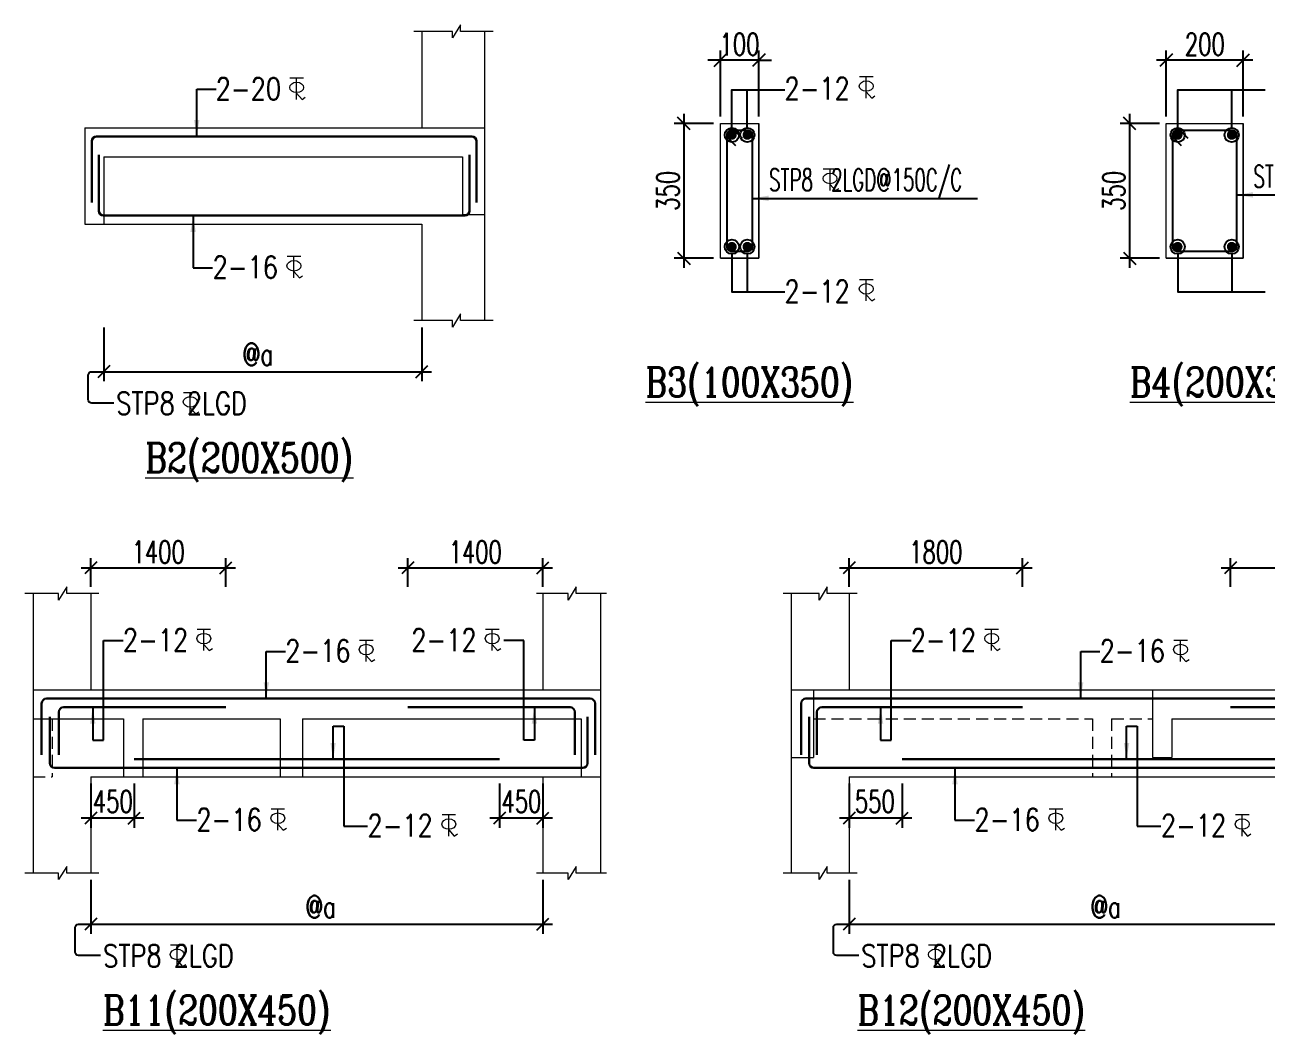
# Model space of a CAD drawing. Header units: millimetres. Extents: x 1255966 to 1543449, y 318653 to 465396.
# Drawn here: x 1488734 to 1501617, y 363690 to 374163 of the extents above; entities that cross this region are included whole.
import ezdxf

# ---------------------------------------------------------------- set-up
doc = ezdxf.new("R2010")
doc.units = ezdxf.units.MM
doc.header["$LTSCALE"] = 500
doc.header["$MEASUREMENT"] = 0
doc.header["$PDMODE"] = 34
doc.linetypes.add('HIDDEN', pattern=[0.375, 0.25, -0.125])
doc.layers.get('Defpoints').update_dxf_attribs({"lineweight": 0})
for name, color, linetype, lineweight in [('BEAM ELE', 2, 'Continuous', 15), ('DIM', 1, 'Continuous', 20), ('TAXT', 3, 'Continuous', 15), ('TEXT', 7, 'Continuous', 13), ('TEXT2', 3, 'Continuous', 15), ('TOWER AREA BEAM..', 3, 'Continuous', 20)]:
    doc.layers.add(name, color=color, linetype=linetype, lineweight=lineweight)
for name, color, linetype in [('D', 10, 'Continuous'), ('DIM-ST', 1, 'Continuous'), ('ST DIM.', 1, 'Continuous'), ('STEEL', 1, 'Continuous')]:
    doc.layers.add(name, color=color, linetype=linetype)
doc.styles.add('2MM', font='romans.shx', dxfattribs={"width": 0.7})
doc.styles.add('BHTESHT$0$HSCC2', font='romanc.shx')
doc.styles.add('haider', font='romans.shx')
doc.dimstyles.new('SHUIB MOD.', dxfattribs={"dimtxt": 230, "dimasz": 130, "dimexe": 100, "dimexo": 70, "dimgap": 50, "dimtad": 2, "dimdec": 0, "dimzin": 4, "dimdsep": 46, "dimtxsty": '2MM', "dimblk": 'OBLIQUE', "dimcen": 0.09, "dimdle": 100, "dimclrd": 1, "dimclre": 1, "dimclrt": 3, "dimadec": 0, "dimazin": 0, "dimtfac": 1, "dimtdec": 0, "dimtix": 1, "dimtmove": 2, "dimatfit": 3, "dimfxl": 100, "dimtolj": 1, "dimlwd": -1, "dimarcsym": 0})

# ---------------------------------------------------------------- blocks, each defined once
blk = doc.blocks.new('_Oblique')
at = {"color": 0, "linetype": 'ByBlock', "lineweight": -2}
blk.add_line((-0.5, -0.5), (0.5, 0.5), dxfattribs=at)
blk = doc.blocks.new('A$C76682FD6')
at = {"layer": 'TEXT', "color": 3, "ltscale": 0.2}
for p, q in [((143, 219, -1), (2, 219, -1)), ((72, 0, -1), (72, 219, -1)), ((72, 63, -1), (128, 0, -1)), ((128, 0, -1), (162, 21))]:
    blk.add_line(p, q, dxfattribs=at)
blk.add_ellipse((72, 124, -1), major_axis=(72.3, 0), ratio=0.753223, dxfattribs=at)
blk = doc.blocks.new('*D111')
at = {"layer": 'Defpoints', "color": 0, "ltscale": 100, "transparency": 16777216}
for p in [(1489555, 371094, 6), (1492855, 371094, 6), (1492855, 370564)]:
    blk.add_point(p, dxfattribs=at)
at = {"layer": 'ST DIM.', "color": 1, "lineweight": -2, "ltscale": 100, "transparency": 16777216}
for p, q in [((1489555, 371024), (1489555, 370464)), ((1492855, 371024), (1492855, 370464))]:
    blk.add_line(p, q, dxfattribs=at)
at = {"layer": 'ST DIM.', "color": 1, "ltscale": 100, "transparency": 16777216}
blk.add_line((1489455, 370564), (1492955, 370564), dxfattribs=at)
at = {"layer": 'ST DIM.', "color": 1, "ltscale": 100, "transparency": 16777216, "xscale": 125, "yscale": 125, "zscale": 125, "rotation": 180}
blk.add_blockref('_Oblique', (1489555, 370564), dxfattribs=at)
at = {"layer": 'ST DIM.', "color": 1, "ltscale": 100, "transparency": 16777216, "xscale": 125, "yscale": 125, "zscale": 125}
blk.add_blockref('_Oblique', (1492855, 370564), dxfattribs=at)
at = {"layer": 'ST DIM.', "color": 3, "ltscale": 100, "transparency": 16777216, "insert": (1491153, 370744), "char_height": 230, "attachment_point": 5, "style": '2MM'}
blk.add_mtext('\\A1;@a', dxfattribs=at)
blk = doc.blocks.new('*D112')
at = {"layer": 'Defpoints', "color": 0, "ltscale": 100, "transparency": 16777216}
for p in [(1495952, 373796), (1495952, 373140, 0), (1496352, 373140, 0)]:
    blk.add_point(p, dxfattribs=at)
at = {"layer": 'DIM-ST', "color": 1, "lineweight": -2, "ltscale": 100, "transparency": 16777216}
for p, q in [((1495952, 373210), (1495952, 373896)), ((1496352, 373210), (1496352, 373896))]:
    blk.add_line(p, q, dxfattribs=at)
at = {"layer": 'DIM-ST', "color": 1, "ltscale": 100, "transparency": 16777216}
for p, q in [((1495952, 373796), (1495822, 373796)), ((1496352, 373796), (1495952, 373796)), ((1496352, 373796), (1496482, 373796))]:
    blk.add_line(p, q, dxfattribs=at)
at = {"layer": 'DIM-ST', "color": 1, "ltscale": 100, "transparency": 16777216, "xscale": 130, "yscale": 130, "zscale": 130}
blk.add_blockref('_Oblique', (1495952, 373796), dxfattribs=at)
at = {"layer": 'DIM-ST', "color": 1, "ltscale": 100, "transparency": 16777216, "xscale": 130, "yscale": 130, "zscale": 130, "rotation": 180}
blk.add_blockref('_Oblique', (1496352, 373796), dxfattribs=at)
at = {"layer": 'DIM-ST', "color": 3, "ltscale": 100, "transparency": 16777216, "insert": (1496152, 373961), "char_height": 230, "attachment_point": 5, "style": '2MM'}
blk.add_mtext('\\A1;100', dxfattribs=at)
blk = doc.blocks.new('*D113')
at = {"layer": 'Defpoints', "color": 0, "ltscale": 100, "transparency": 16777216}
for p in [(1495952, 373140, 0), (1495574, 371740), (1495952, 371740, 0)]:
    blk.add_point(p, dxfattribs=at)
at = {"layer": 'DIM-ST', "color": 1, "ltscale": 100, "transparency": 16777216}
blk.add_line((1495574, 373240), (1495574, 371640), dxfattribs=at)
at = {"layer": 'DIM-ST', "color": 1, "lineweight": -2, "ltscale": 100, "transparency": 16777216}
for p, q in [((1495882, 373140), (1495474, 373140)), ((1495882, 371740), (1495474, 371740))]:
    blk.add_line(p, q, dxfattribs=at)
at = {"layer": 'DIM-ST', "color": 1, "ltscale": 100, "transparency": 16777216, "xscale": 130, "yscale": 130, "zscale": 130}
for p, rotation in [((1495574, 373140), 90), ((1495574, 371740), 270)]:
    blk.add_blockref('_Oblique', p, dxfattribs=dict(at, rotation=rotation))
at = {"layer": 'DIM-ST', "color": 3, "ltscale": 100, "transparency": 16777216, "insert": (1495409, 372440), "char_height": 230, "attachment_point": 5, "rotation": 90, "style": '2MM'}
blk.add_mtext('\\A1;350', dxfattribs=at)
blk = doc.blocks.new('*D114')
at = {"layer": 'Defpoints', "color": 0, "ltscale": 100, "transparency": 16777216}
for p in [(1500579, 373796), (1500579, 373140, 0), (1501379, 373140, 0)]:
    blk.add_point(p, dxfattribs=at)
at = {"layer": 'DIM-ST', "color": 1, "lineweight": -2, "ltscale": 100, "transparency": 16777216}
for p, q in [((1500579, 373210), (1500579, 373896)), ((1501379, 373210), (1501379, 373896))]:
    blk.add_line(p, q, dxfattribs=at)
at = {"layer": 'DIM-ST', "color": 1, "ltscale": 100, "transparency": 16777216}
blk.add_line((1501479, 373796), (1500479, 373796), dxfattribs=at)
at = {"layer": 'DIM-ST', "color": 1, "ltscale": 100, "transparency": 16777216, "xscale": 130, "yscale": 130, "zscale": 130, "rotation": 180}
blk.add_blockref('_Oblique', (1500579, 373796), dxfattribs=at)
at = {"layer": 'DIM-ST', "color": 1, "ltscale": 100, "transparency": 16777216, "xscale": 130, "yscale": 130, "zscale": 130}
blk.add_blockref('_Oblique', (1501379, 373796), dxfattribs=at)
at = {"layer": 'DIM-ST', "color": 3, "ltscale": 100, "transparency": 16777216, "insert": (1500979, 373961), "char_height": 230, "attachment_point": 5, "style": '2MM'}
blk.add_mtext('\\A1;200', dxfattribs=at)
blk = doc.blocks.new('*D115')
at = {"layer": 'Defpoints', "color": 0, "ltscale": 100, "transparency": 16777216}
for p in [(1500579, 373140, 0), (1500200, 371740), (1500579, 371740, 0)]:
    blk.add_point(p, dxfattribs=at)
at = {"layer": 'DIM-ST', "color": 1, "ltscale": 100, "transparency": 16777216}
blk.add_line((1500200, 373240), (1500200, 371640), dxfattribs=at)
at = {"layer": 'DIM-ST', "color": 1, "lineweight": -2, "ltscale": 100, "transparency": 16777216}
for p, q in [((1500509, 373140), (1500100, 373140)), ((1500509, 371740), (1500100, 371740))]:
    blk.add_line(p, q, dxfattribs=at)
at = {"layer": 'DIM-ST', "color": 1, "ltscale": 100, "transparency": 16777216, "xscale": 130, "yscale": 130, "zscale": 130}
for p, rotation in [((1500200, 373140), 90), ((1500200, 371740), 270)]:
    blk.add_blockref('_Oblique', p, dxfattribs=dict(at, rotation=rotation))
at = {"layer": 'DIM-ST', "color": 3, "ltscale": 100, "transparency": 16777216, "insert": (1500035, 372440), "char_height": 230, "attachment_point": 5, "rotation": 90, "style": '2MM'}
blk.add_mtext('\\A1;350', dxfattribs=at)
blk = doc.blocks.new('*D127')
at = {"layer": 'Defpoints', "color": 0, "ltscale": 100, "transparency": 16777216}
for p in [(1489419, 365362, 6), (1494109, 365362, 6), (1494109, 364831)]:
    blk.add_point(p, dxfattribs=at)
at = {"layer": 'ST DIM.', "color": 1, "lineweight": -2, "ltscale": 100, "transparency": 16777216}
for p, q in [((1489419, 365292), (1489419, 364731)), ((1494109, 365292), (1494109, 364731))]:
    blk.add_line(p, q, dxfattribs=at)
at = {"layer": 'ST DIM.', "color": 1, "ltscale": 100, "transparency": 16777216}
blk.add_line((1489319, 364831), (1494209, 364831), dxfattribs=at)
at = {"layer": 'ST DIM.', "color": 1, "ltscale": 100, "transparency": 16777216, "xscale": 125, "yscale": 125, "zscale": 125, "rotation": 180}
blk.add_blockref('_Oblique', (1489419, 364831), dxfattribs=at)
at = {"layer": 'ST DIM.', "color": 1, "ltscale": 100, "transparency": 16777216, "xscale": 125, "yscale": 125, "zscale": 125}
blk.add_blockref('_Oblique', (1494109, 364831), dxfattribs=at)
at = {"layer": 'ST DIM.', "color": 3, "ltscale": 100, "transparency": 16777216, "insert": (1491804, 365012), "char_height": 230, "attachment_point": 5, "style": '2MM'}
blk.add_mtext('\\A1;@a', dxfattribs=at)
blk = doc.blocks.new('*D128')
at = {"layer": 'Defpoints', "color": 0, "ltscale": 100, "transparency": 16777216}
for p in [(1497288, 365362, 6), (1503048, 365362, 6), (1503048, 364831)]:
    blk.add_point(p, dxfattribs=at)
at = {"layer": 'ST DIM.', "color": 1, "lineweight": -2, "ltscale": 100, "transparency": 16777216}
for p, q in [((1497288, 365292), (1497288, 364731)), ((1503048, 365292), (1503048, 364731))]:
    blk.add_line(p, q, dxfattribs=at)
at = {"layer": 'ST DIM.', "color": 1, "ltscale": 100, "transparency": 16777216}
blk.add_line((1497188, 364831), (1503148, 364831), dxfattribs=at)
at = {"layer": 'ST DIM.', "color": 1, "ltscale": 100, "transparency": 16777216, "xscale": 125, "yscale": 125, "zscale": 125, "rotation": 180}
blk.add_blockref('_Oblique', (1497288, 364831), dxfattribs=at)
at = {"layer": 'ST DIM.', "color": 1, "ltscale": 100, "transparency": 16777216, "xscale": 125, "yscale": 125, "zscale": 125}
blk.add_blockref('_Oblique', (1503048, 364831), dxfattribs=at)
at = {"layer": 'ST DIM.', "color": 3, "ltscale": 100, "transparency": 16777216, "insert": (1499951, 365012), "char_height": 230, "attachment_point": 5, "style": '2MM'}
blk.add_mtext('\\A1;@a', dxfattribs=at)
blk = doc.blocks.new('*D131')
at = {"layer": 'Defpoints', "color": 0, "ltscale": 100, "transparency": 16777216}
for p in [(1503048, 368528), (1501248, 368262), (1503048, 368262)]:
    blk.add_point(p, dxfattribs=at)
at = {"layer": 'ST DIM.', "color": 1, "lineweight": -2, "ltscale": 100, "transparency": 16777216}
for p, q in [((1501248, 368332), (1501248, 368628)), ((1503048, 368332), (1503048, 368628))]:
    blk.add_line(p, q, dxfattribs=at)
at = {"layer": 'ST DIM.', "color": 1, "ltscale": 100, "transparency": 16777216}
blk.add_line((1501148, 368528), (1503148, 368528), dxfattribs=at)
at = {"layer": 'ST DIM.', "color": 1, "ltscale": 100, "transparency": 16777216, "xscale": 125, "yscale": 125, "zscale": 125, "rotation": 180}
blk.add_blockref('_Oblique', (1501248, 368528), dxfattribs=at)
at = {"layer": 'ST DIM.', "color": 1, "ltscale": 100, "transparency": 16777216, "xscale": 125, "yscale": 125, "zscale": 125}
blk.add_blockref('_Oblique', (1503048, 368528), dxfattribs=at)
at = {"layer": 'ST DIM.', "color": 3, "ltscale": 100, "transparency": 16777216, "insert": (1502148, 368693), "char_height": 230, "attachment_point": 5, "style": '2MM'}
blk.add_mtext('\\A1;1800', dxfattribs=at)
blk = doc.blocks.new('*D173')
at = {"layer": 'Defpoints', "color": 0, "ltscale": 100, "transparency": 16777216}
for p in [(1499088, 368528), (1497288, 368262), (1499088, 368262)]:
    blk.add_point(p, dxfattribs=at)
at = {"layer": 'ST DIM.', "color": 1, "lineweight": -2, "ltscale": 100, "transparency": 16777216}
for p, q in [((1497288, 368332), (1497288, 368628)), ((1499088, 368332), (1499088, 368628))]:
    blk.add_line(p, q, dxfattribs=at)
at = {"layer": 'ST DIM.', "color": 1, "ltscale": 100, "transparency": 16777216}
blk.add_line((1497188, 368528), (1499188, 368528), dxfattribs=at)
at = {"layer": 'ST DIM.', "color": 1, "ltscale": 100, "transparency": 16777216, "xscale": 125, "yscale": 125, "zscale": 125, "rotation": 180}
blk.add_blockref('_Oblique', (1497288, 368528), dxfattribs=at)
at = {"layer": 'ST DIM.', "color": 1, "ltscale": 100, "transparency": 16777216, "xscale": 125, "yscale": 125, "zscale": 125}
blk.add_blockref('_Oblique', (1499088, 368528), dxfattribs=at)
at = {"layer": 'ST DIM.', "color": 3, "ltscale": 100, "transparency": 16777216, "insert": (1498188, 368693), "char_height": 230, "attachment_point": 5, "style": '2MM'}
blk.add_mtext('\\A1;1800', dxfattribs=at)
blk = doc.blocks.new('*D175')
at = {"layer": 'Defpoints', "color": 0, "ltscale": 100, "transparency": 16777216}
for p in [(1497288, 366362), (1497838, 366362), (1497288, 365932)]:
    blk.add_point(p, dxfattribs=at)
at = {"layer": 'ST DIM.', "color": 1, "lineweight": -2, "ltscale": 100, "transparency": 16777216}
for p, q in [((1497288, 366292), (1497288, 365832)), ((1497838, 366292), (1497838, 365832))]:
    blk.add_line(p, q, dxfattribs=at)
at = {"layer": 'ST DIM.', "color": 1, "ltscale": 100, "transparency": 16777216}
blk.add_line((1497938, 365932), (1497188, 365932), dxfattribs=at)
at = {"layer": 'ST DIM.', "color": 1, "ltscale": 100, "transparency": 16777216, "xscale": 125, "yscale": 125, "zscale": 125, "rotation": 180}
blk.add_blockref('_Oblique', (1497288, 365932), dxfattribs=at)
at = {"layer": 'ST DIM.', "color": 1, "ltscale": 100, "transparency": 16777216, "xscale": 125, "yscale": 125, "zscale": 125}
blk.add_blockref('_Oblique', (1497838, 365932), dxfattribs=at)
at = {"layer": 'ST DIM.', "color": 3, "ltscale": 100, "transparency": 16777216, "insert": (1497556, 366104), "char_height": 230, "attachment_point": 5, "style": '2MM'}
blk.add_mtext('\\A1;550', dxfattribs=at)
blk = doc.blocks.new('*D445')
at = {"layer": 'Defpoints', "color": 0, "ltscale": 100, "transparency": 16777216}
for p in [(1490819, 368528), (1489419, 368262), (1490819, 368262)]:
    blk.add_point(p, dxfattribs=at)
at = {"layer": 'ST DIM.', "color": 1, "lineweight": -2, "ltscale": 100, "transparency": 16777216}
for p, q in [((1489419, 368332), (1489419, 368628)), ((1490819, 368332), (1490819, 368628))]:
    blk.add_line(p, q, dxfattribs=at)
at = {"layer": 'ST DIM.', "color": 1, "ltscale": 100, "transparency": 16777216}
blk.add_line((1489319, 368528), (1490919, 368528), dxfattribs=at)
at = {"layer": 'ST DIM.', "color": 1, "ltscale": 100, "transparency": 16777216, "xscale": 125, "yscale": 125, "zscale": 125, "rotation": 180}
blk.add_blockref('_Oblique', (1489419, 368528), dxfattribs=at)
at = {"layer": 'ST DIM.', "color": 1, "ltscale": 100, "transparency": 16777216, "xscale": 125, "yscale": 125, "zscale": 125}
blk.add_blockref('_Oblique', (1490819, 368528), dxfattribs=at)
at = {"layer": 'ST DIM.', "color": 3, "ltscale": 100, "transparency": 16777216, "insert": (1490119, 368693), "char_height": 230, "attachment_point": 5, "style": '2MM'}
blk.add_mtext('\\A1;1400', dxfattribs=at)
blk = doc.blocks.new('*D446')
at = {"layer": 'Defpoints', "color": 0, "ltscale": 100, "transparency": 16777216}
for p in [(1494109, 368528), (1492709, 368262), (1494109, 368262)]:
    blk.add_point(p, dxfattribs=at)
at = {"layer": 'ST DIM.', "color": 1, "lineweight": -2, "ltscale": 100, "transparency": 16777216}
for p, q in [((1492709, 368332), (1492709, 368628)), ((1494109, 368332), (1494109, 368628))]:
    blk.add_line(p, q, dxfattribs=at)
at = {"layer": 'ST DIM.', "color": 1, "ltscale": 100, "transparency": 16777216}
blk.add_line((1492609, 368528), (1494209, 368528), dxfattribs=at)
at = {"layer": 'ST DIM.', "color": 1, "ltscale": 100, "transparency": 16777216, "xscale": 125, "yscale": 125, "zscale": 125, "rotation": 180}
blk.add_blockref('_Oblique', (1492709, 368528), dxfattribs=at)
at = {"layer": 'ST DIM.', "color": 1, "ltscale": 100, "transparency": 16777216, "xscale": 125, "yscale": 125, "zscale": 125}
blk.add_blockref('_Oblique', (1494109, 368528), dxfattribs=at)
at = {"layer": 'ST DIM.', "color": 3, "ltscale": 100, "transparency": 16777216, "insert": (1493409, 368693), "char_height": 230, "attachment_point": 5, "style": '2MM'}
blk.add_mtext('\\A1;1400', dxfattribs=at)
blk = doc.blocks.new('*D447')
at = {"layer": 'Defpoints', "color": 0, "ltscale": 100, "transparency": 16777216}
for p in [(1489419, 366362), (1489869, 366362), (1489419, 365932)]:
    blk.add_point(p, dxfattribs=at)
at = {"layer": 'ST DIM.', "color": 1, "lineweight": -2, "ltscale": 100, "transparency": 16777216}
for p, q in [((1489419, 366292), (1489419, 365832)), ((1489869, 366292), (1489869, 365832))]:
    blk.add_line(p, q, dxfattribs=at)
at = {"layer": 'ST DIM.', "color": 1, "ltscale": 100, "transparency": 16777216}
blk.add_line((1489969, 365932), (1489319, 365932), dxfattribs=at)
at = {"layer": 'ST DIM.', "color": 1, "ltscale": 100, "transparency": 16777216, "xscale": 125, "yscale": 125, "zscale": 125, "rotation": 180}
blk.add_blockref('_Oblique', (1489419, 365932), dxfattribs=at)
at = {"layer": 'ST DIM.', "color": 1, "ltscale": 100, "transparency": 16777216, "xscale": 125, "yscale": 125, "zscale": 125}
blk.add_blockref('_Oblique', (1489869, 365932), dxfattribs=at)
at = {"layer": 'ST DIM.', "color": 3, "ltscale": 100, "transparency": 16777216, "insert": (1489646, 366104), "char_height": 230, "attachment_point": 5, "style": '2MM'}
blk.add_mtext('\\A1;450', dxfattribs=at)
blk = doc.blocks.new('*D448')
at = {"layer": 'Defpoints', "color": 0, "ltscale": 100, "transparency": 16777216}
for p in [(1493659, 366362), (1494109, 366362), (1493659, 365932)]:
    blk.add_point(p, dxfattribs=at)
at = {"layer": 'ST DIM.', "color": 1, "lineweight": -2, "ltscale": 100, "transparency": 16777216}
for p, q in [((1493659, 366292), (1493659, 365832)), ((1494109, 366292), (1494109, 365832))]:
    blk.add_line(p, q, dxfattribs=at)
at = {"layer": 'ST DIM.', "color": 1, "ltscale": 100, "transparency": 16777216}
blk.add_line((1494209, 365932), (1493559, 365932), dxfattribs=at)
at = {"layer": 'ST DIM.', "color": 1, "ltscale": 100, "transparency": 16777216, "xscale": 125, "yscale": 125, "zscale": 125, "rotation": 180}
blk.add_blockref('_Oblique', (1493659, 365932), dxfattribs=at)
at = {"layer": 'ST DIM.', "color": 1, "ltscale": 100, "transparency": 16777216, "xscale": 125, "yscale": 125, "zscale": 125}
blk.add_blockref('_Oblique', (1494109, 365932), dxfattribs=at)
at = {"layer": 'ST DIM.', "color": 3, "ltscale": 100, "transparency": 16777216, "insert": (1493887, 366104), "char_height": 230, "attachment_point": 5, "style": '2MM'}
blk.add_mtext('\\A1;450', dxfattribs=at)

msp = doc.modelspace()

# ---------------------------------------------------------------- linework, layer by layer
at = {"layer": 'BEAM ELE', "color": 3}
for points in [[(1493592.8, 374094.2), (1493255.9, 374094.2), (1493255.9, 374162.8), (1493171.3, 374026.2), (1493171.3, 374094.2), (1492770.1, 374094.2)], [(1493592.8, 371094.2), (1493255.9, 371094.2), (1493255.9, 371162.8), (1493171.3, 371026.2), (1493171.3, 371094.2), (1492770.1, 371094.2)], [(1489502, 368261.6), (1489168.2, 368261.6), (1489168.2, 368330.3), (1489083.7, 368193.6), (1489083.7, 368261.6), (1488733.8, 368261.6)], [(1494771.6, 368261.6), (1494457.2, 368261.6), (1494457.2, 368330.3), (1494372.6, 368193.6), (1494372.6, 368261.6), (1494042.8, 368261.6)], [(1497370.9, 368261.6), (1497061.7, 368261.6), (1497061.7, 368330.3), (1496977.1, 368193.6), (1496977.1, 368261.6), (1496602.7, 368261.6)], [(1489502, 365361.6), (1489168.2, 365361.6), (1489168.2, 365430.3), (1489083.7, 365293.6), (1489083.7, 365361.6), (1488733.8, 365361.6)], [(1494771.6, 365361.6), (1494457.2, 365361.6), (1494457.2, 365430.3), (1494372.6, 365293.6), (1494372.6, 365361.6), (1494042.8, 365361.6)], [(1497370.9, 365361.6), (1497061.7, 365361.6), (1497061.7, 365430.3), (1496977.1, 365293.6), (1496977.1, 365361.6), (1496602.7, 365361.6)]]:
    msp.add_lwpolyline(points, dxfattribs=at)
at = {"layer": 'ST DIM.', "elevation": -0.1}
for points in [[(1496072.1, 373094.6), (1496072.1, 373489.4), (1496622.7, 373489.4)], [(1496232.1, 373094.6), (1496232.1, 373489.4), (1496622.7, 373489.4)], [(1500698.8, 373094.6), (1500698.8, 373489.4), (1501606.4, 373489.4)], [(1501258.8, 373094.6), (1501258.8, 373489.4), (1501606.4, 373489.4)], [(1496072.1, 371786.1), (1496072.1, 371391.3), (1496622.7, 371391.3)], [(1496232.1, 371786.1), (1496232.1, 371391.3), (1496622.7, 371391.3)], [(1500698.8, 371786.1), (1500698.8, 371391.3), (1501606.4, 371391.3)], [(1501258.8, 371786.1), (1501258.8, 371391.3), (1501606.4, 371391.3)]]:
    msp.add_lwpolyline(points, dxfattribs=at)
at = {"layer": 'ST DIM.'}
for points, elevation in [([(1489656.5, 370238.5), (1489428.2, 370238.5, -0.4142136), (1489392.4, 370274.3), (1489392.4, 370527.9, -0.4142136), (1489428.2, 370563.6), (1489555.3, 370563.6)], -601194.1), ([(1489520.2, 364505.9), (1489291.8, 364505.9, -0.4142136), (1489256.1, 364541.7), (1489256.1, 364795.3, -0.4142136), (1489291.8, 364831.1), (1489418.9, 364831.1)], -2.7), ([(1497389.1, 364505.9), (1497160.8, 364505.9, -0.4142136), (1497125, 364541.7), (1497125, 364795.3, -0.4142136), (1497160.8, 364831.1), (1506505, 364831.1)], -2.7)]:
    msp.add_lwpolyline(points, format="xyb", dxfattribs=dict(at, elevation=elevation))
for centre in [(1496072.1, 373020.3, -0.1), (1496232.1, 373020.3, -0.1), (1500698.8, 373020.3, -0.1), (1501258.8, 373020.3, -0.1), (1496072.1, 371860.3, -0.1), (1496232.1, 371860.3, -0.1), (1500698.8, 371860.3, -0.1), (1501258.8, 371860.3, -0.1)]:
    msp.add_circle(centre, 74.3, dxfattribs=at)
at = {"layer": 'STEEL', "color": 4, "lineweight": 30, "ltscale": 10}
for p, q in [((1489479.3, 373004.2, -140.7), (1493371.6, 373004.2, -1281856.1)), ((1489429.3, 372320.5, -186.5), (1489429.3, 372954.2, -186.5)), ((1493421.6, 372320.5, -186.5), (1493421.6, 372954.2, -186.5)), ((1489501.5, 372234.2, -599978), (1489501.5, 372815.2, -599978)), ((1493349.4, 372234.2, -599978), (1493349.4, 372815.2, -599978)), ((1489551.5, 372184.2, -599942.4), (1493299.4, 372184.2, -1826933.4)), ((1488958.2, 367171.6, -140.7), (1494602, 367171.6, -2346141.3)), ((1496840.4, 367171.6, -140.7), (1509511.2, 367171.6, -2346141.3)), ((1488908.2, 366587.9, -186.5), (1488908.2, 367121.6, -186.5)), ((1489135.5, 367081.6, -2143560), (1490818.9, 367081.6, -2493888.8)), ((1494392.3, 367081.6, -2143560), (1492708.9, 367081.6, -2493888.8)), ((1494651.8, 366587.9, -186.5), (1494651.8, 367121.6, -186.5)), ((1496790.4, 366587.9, -186.5), (1496790.4, 367121.6, -186.5)), ((1497004.4, 367081.6, -2143560), (1499087.9, 367081.6, -2493888.8)), ((1501247.9, 367081.6, -2131075.5), (1505077.9, 367081.6, -2792307)), ((1488991.8, 366501.6, -599978), (1488991.8, 366982.7, -599978)), ((1489085.5, 366587.9, -186.5), (1489085.5, 367031.6, -186.5)), ((1494442.3, 366587.9, -186.5), (1494442.3, 367031.6, -186.5)), ((1494573.7, 366501.6, -599978), (1494573.7, 366982.7, -599978)), ((1496874, 366501.6, -599978), (1496874, 366982.7, -599978)), ((1496954.4, 366587.9, -186.5), (1496954.4, 367031.6, -186.5)), ((1489868.9, 366541.6, -2068947.1), (1493658.9, 366541.6, -2293717.1)), ((1497837.9, 366541.6, -2068947.1), (1502197.9, 366541.6, -2333452.2)), ((1489041.8, 366451.6, -599942.4), (1494523.7, 366451.6, -2883032.6)), ((1496924, 366451.6, -599942.4), (1509433, 366451.6, -2883032.6))]:
    msp.add_line(p, q, dxfattribs=at)
at = {"layer": 'STEEL', "color": 6, "ltscale": 10, "elevation": -0.1}
for points in [[(1496182.2, 372983.8), (1496108.4, 373057.6, 0.4142136), (1496035.5, 373057.6), (1496035.5, 373057.6, 0.4142136), (1496035.5, 372984.7), (1496109.3, 372910.9)], [(1500808.9, 372983.8), (1500735.1, 373057.6, 0.4142136), (1500662.2, 373057.6), (1500662.2, 373057.6, 0.4142136), (1500662.2, 372984.7), (1500736, 372910.9)]]:
    msp.add_lwpolyline(points, format="xyb", dxfattribs=at)
for points in [[(1496072.1, 373070.3), (1496232.1, 373070.3, -0.4142136), (1496282.1, 373020.3), (1496282.1, 371860.3, -0.4142136), (1496232.1, 371810.3), (1496072.1, 371810.3, -0.4142136), (1496022.1, 371860.3), (1496022.1, 373020.3, -0.4142136)], [(1500698.8, 373070.3), (1501258.8, 373070.3, -0.4142136), (1501308.8, 373020.3), (1501308.8, 371860.3, -0.4142136), (1501258.8, 371810.3), (1500698.8, 371810.3, -0.4142136), (1500648.8, 371860.3), (1500648.8, 373020.3, -0.4142136)]]:
    msp.add_lwpolyline(points, format="xyb", close=True, dxfattribs=at)
at = {"layer": 'STEEL', "color": 7, "const_width": 50, "elevation": -0.1}
for points in [[(1496047.1, 373020.3, 1), (1496097.1, 373020.3, 1)], [(1496257.1, 373020.3, -1), (1496207.1, 373020.3, -1)], [(1500673.8, 373020.3, 1), (1500723.8, 373020.3, 1)], [(1501283.8, 373020.3, -1), (1501233.8, 373020.3, -1)], [(1496047.1, 371860.3, -1), (1496097.1, 371860.3, -1)], [(1496257.1, 371860.3, 1), (1496207.1, 371860.3, 1)], [(1500673.8, 371860.3, -1), (1500723.8, 371860.3, -1)], [(1501283.8, 371860.3, 1), (1501233.8, 371860.3, 1)]]:
    msp.add_lwpolyline(points, format="xyb", close=True, dxfattribs=at)
at = {"layer": 'STEEL', "color": 4, "lineweight": 30, "ltscale": 10}
for centre, start, end in [((1489479.3, 372954.2, -186.5), 90, 180), ((1493371.6, 372954.2, -186.5), 0, 90), ((1489551.5, 372234.2, -599978), 180, 270), ((1493299.4, 372234.2, -599978), 270, 0), ((1488958.2, 367121.6, -186.5), 90, 180), ((1494601.8, 367121.6, -186.5), 0, 90), ((1496840.4, 367121.6, -186.5), 90, 180), ((1489135.5, 367031.6, -186.5), 90, 180), ((1494392.3, 367031.6, -186.5), 0, 90), ((1497004.4, 367031.6, -186.5), 90, 180), ((1489041.8, 366501.6, -599978), 180, 270), ((1494523.7, 366501.6, -599978), 270, 0), ((1496924, 366501.6, -599978), 180, 270)]:
    msp.add_arc(centre, 50, start, end, dxfattribs=at)
at = {"layer": 'TOWER AREA BEAM..'}
for p, q in [((1492855.3, 374094.2), (1492855.3, 373094.2)), ((1493505.3, 374094.2), (1493505.3, 371094.2)), ((1489355.3, 373094.2), (1489355.3, 372094.2)), ((1489355.3, 373094.2), (1493505.3, 373094.2)), ((1489555.3, 372794.2), (1489555.3, 372094.2)), ((1489555.3, 372794.2), (1493275.3, 372794.2)), ((1493275.3, 372794.2), (1493275.3, 372194.2)), ((1493275.3, 372194.2), (1493505.3, 372194.2)), ((1489355.3, 372094.2), (1492855.3, 372094.2)), ((1492855.3, 372094.2), (1492855.3, 371094.2)), ((1488818.9, 368261.6), (1488818.9, 365361.6)), ((1489418.9, 368261.6), (1489418.9, 367261.6)), ((1494108.9, 368261.6), (1494108.9, 367261.6)), ((1494708.9, 368261.6), (1494708.9, 367261.6)), ((1496687.9, 368261.6), (1496687.9, 365361.6)), ((1497287.9, 368261.6), (1497287.9, 367261.6)), ((1488818.9, 367261.6), (1494708.9, 367261.6)), ((1494708.9, 367261.6), (1494708.9, 365361.6)), ((1496687.9, 367261.6), (1509637.9, 367261.6)), ((1496917.9, 367261.6, 8928.4), (1496917.9, 366561.6, 8928.4)), ((1500437.9, 367261.6), (1500437.9, 366561.6)), ((1488818.9, 366961.6), (1489758.9, 366961.6)), ((1489758.9, 366961.6), (1489758.9, 366361.6)), ((1489958.9, 366961.6), (1489958.9, 366361.6)), ((1489958.9, 366961.6), (1491383.9, 366961.6)), ((1491383.9, 366961.6), (1491383.9, 366361.6)), ((1491613.9, 366961.6), (1491613.9, 366361.6)), ((1491613.9, 366961.6), (1494508.9, 366961.6)), ((1494508.9, 366961.6, 0), (1494508.9, 366361.6, 0)), ((1500637.9, 366961.6), (1500637.9, 366561.6)), ((1500637.9, 366961.6), (1505687.9, 366961.6)), ((1496687.9, 366561.6), (1496917.9, 366561.6)), ((1500437.9, 366561.6), (1500637.9, 366561.6)), ((1489418.9, 366361.6), (1489418.9, 365361.6)), ((1489418.9, 366361.6), (1494708.9, 366361.6)), ((1494108.9, 366361.6), (1494108.9, 365361.6)), ((1497287.9, 366361.6), (1497287.9, 365361.6)), ((1497287.9, 366361.6), (1509037.9, 366361.6))]:
    msp.add_line(p, q, dxfattribs=at)
at = {"layer": 'TOWER AREA BEAM..', "lineweight": 5}
for p, q in [((1495952.1, 373140.3, -0.1), (1496352.1, 373140.3, -0.1)), ((1496352.1, 371740.3, -0.1), (1496352.1, 373140.3, -0.1)), ((1500578.8, 373140.3, -0.1), (1501378.8, 373140.3, -0.1)), ((1501378.8, 371740.3, -0.1), (1501378.8, 373140.3, -0.1)), ((1495952.1, 371740.3, -0.1), (1496352.1, 371740.3, -0.1)), ((1500578.8, 371740.3, -0.1), (1501378.8, 371740.3, -0.1))]:
    msp.add_line(p, q, dxfattribs=at)
at = {"layer": 'TOWER AREA BEAM..', "color": 3, "lineweight": 5}
for p, q in [((1495952.1, 373140.3, -0.1), (1496352.1, 373140.3, -0.1)), ((1495952.1, 371740.3, -0.1), (1495952.1, 373140.3, -0.1)), ((1496352.1, 373140.3, -0.1), (1496352.1, 371740.3, -0.1)), ((1500578.8, 373140.3, -0.1), (1501378.8, 373140.3, -0.1)), ((1500578.8, 371740.3, -0.1), (1500578.8, 373140.3, -0.1)), ((1501378.8, 373140.3, -0.1), (1501378.8, 371740.3, -0.1)), ((1496352.1, 371740.3, -0.1), (1495952.1, 371740.3, -0.1)), ((1501378.8, 371740.3, -0.1), (1500578.8, 371740.3, -0.1))]:
    msp.add_line(p, q, dxfattribs=at)
at = {"layer": 'TOWER AREA BEAM..', "linetype": 'HIDDEN'}
for p, q in [((1489018.9, 366961.6), (1489018.9, 366361.6)), ((1496917.9, 366961.6), (1499812.9, 366961.6)), ((1499812.9, 366961.6), (1499812.9, 366361.6)), ((1500012.9, 366961.6), (1500012.9, 366361.6)), ((1500012.9, 366961.6), (1500437.9, 366961.6)), ((1488818.9, 366361.6), (1489018.9, 366361.6))]:
    msp.add_line(p, q, dxfattribs=at)

# ---------------------------------------------------------------- block references
at = {"layer": 'DIM', "lineweight": 0}
for p in [(1491482.7, 373389.7, -22512), (1497394.5, 373403.5, 0.3), (1497018.4, 372444.7, 0.5), (1491454.9, 371538.8, -599957.5), (1497394.5, 371299.1, 0.3), (1490379, 370125.8, -601193.6), (1490519, 367670.3, 1869101.5), (1493512.6, 367670.3, 1869101.5), (1498695.6, 367670.3, 1869101.5), (1492204.5, 367557.1, -22512), (1500656.5, 367557.1, -22512), (1491286.8, 365806.3, -599957.5), (1499362, 365806.3, -599957.5), (1493061.7, 365745.9, 2227283.3), (1501296.6, 365745.9, 2227283.3), (1490242.7, 364393.2, -2.2), (1498111.6, 364393.2, -2.2)]:
    msp.add_blockref('A$C76682FD6', p, dxfattribs=at)

# ---------------------------------------------------------------- texts
at = {"layer": 'TAXT', "style": 'BHTESHT$0$HSCC2', "width": 0.8}
for s, p in [('%%UB3(100X350)', (1495174.3, 370306.7, 0)), ('%%UB4(200X350)', (1500201, 370306.7, 0)), ('%%UB2(200X500)', (1489984.4, 369522.3, 574755.3)), ('%%UB11(200X450)', (1489543.9, 363789.8, 1175946.7)), ('%%UB12(200X450)', (1497374, 363789.8, 1175946.7))]:
    msp.add_text(s, height=300, dxfattribs=at).set_placement(p)
at = {"layer": 'TEXT2', "color": 3, "style": 'haider'}
for s, width, p in [('2-20', 0.8, (1490714.7, 373384.5, -22512.8)), ('2-12', 0.8, (1496617.3, 373387.2, -0.4)), ('STP8  2LGD@150C/C', 0.6, (1496457.4, 372439.6, -0.3)), ('STP8  2LGD@100C/C', 0.6, (1501484, 372475.4, -0.3)), ('2-16', 0.8, (1490682.6, 371533.7, 1197983.4)), ('2-12', 0.8, (1496617.3, 371282.8, -0.4)), ('STP8 2LGD', 0.8, (1489682.4, 370120.6, -601194.4)), ('2-12', 0.8, (1489751, 367665.1, 1869100.7)), ('2-12', 0.8, (1492744.6, 367665.1, 1869100.7)), ('2-12', 0.8, (1497927.6, 367665.1, 1869100.7)), ('2-16', 0.8, (1491436.4, 367552, -22512.8)), ('2-16', 0.8, (1499888.5, 367552, -22512.8)), ('2-16', 0.8, (1490514.5, 365801.1, 1197983.4)), ('2-16', 0.8, (1498589.6, 365801.1, 1197983.4)), ('2-12', 0.8, (1492289.4, 365740.7, 4025224.2)), ('2-12', 0.8, (1500524.2, 365740.7, 4025224.2)), ('STP8 2LGD', 0.8, (1489546, 364388.1, -3)), ('STP8 2LGD', 0.8, (1497414.9, 364388.1, -3))]:
    msp.add_text(s, height=230, dxfattribs=dict(at, width=width)).set_placement(p)

# ---------------------------------------------------------------- dimensions: what is measured, and where the dimension line sits
at = {"layer": 'DIM-ST', "ltscale": 100}
for base, p1, p2, text, picture, middle in [((1495952.1, 373796, -0.1), (1496352.1, 373140.3, -0.1), (1495952.1, 373140.3, -0.1), '100', '*D112', (1496152.1, 373961, -0.1)), ((1500578.8, 373796, -0.1), (1501378.8, 373140.3, -0.1), (1500578.8, 373140.3, -0.1), '200', '*D114', (1500978.8, 373961, -0.1))]:
    dim = msp.add_linear_dim(base=base, p1=p1, p2=p2, text=text, dimstyle='SHUIB MOD.', override={"dimlfac": 0.333333}, dxfattribs=at)
    dim.commit()
    dim.dimension.update_dxf_attribs({"geometry": picture, "text_midpoint": middle})
for base, p1, p2, picture, middle in [((1495573.5, 371740.3), (1495952.1, 373140.3, -0.1), (1495952.1, 371740.3, -0.1), '*D113', (1495408.5, 372440.3)), ((1500200.2, 371740.3, 0), (1500578.8, 373140.3, -0.1), (1500578.8, 371740.3, -0.1), '*D115', (1500035.2, 372440.3, 0))]:
    dim = msp.add_linear_dim(base=base, p1=p1, p2=p2, angle=90, dimstyle='SHUIB MOD.', override={"dimlfac": 0.25}, dxfattribs=at)
    dim.commit()
    dim.dimension.update_dxf_attribs({"geometry": picture, "text_midpoint": middle})
at = {"layer": 'ST DIM.', "ltscale": 100}
for base, p1, p2, picture, middle in [((1492855.3, 370563.6, -601197.7), (1489555.3, 371094.2, -601191.4), (1492855.3, 371094.2, -601191.4), '*D111', (1491152.7, 370744.1, -601197.7)), ((1494108.9, 364831.1, -6.3), (1489418.9, 365361.6), (1494108.9, 365361.6), '*D127', (1491803.6, 365011.5, -6.3)), ((1503047.9, 364831.1, -6.3), (1497287.9, 365361.6), (1503047.9, 365361.6), '*D128', (1499951.5, 365011.5, -6.3))]:
    dim = msp.add_linear_dim(base=base, p1=p1, p2=p2, text='@a', dimstyle='SHUIB MOD.', override={"dimasz": 125}, dxfattribs=at)
    dim.commit()
    dim.dimension.update_dxf_attribs({"geometry": picture, "text_midpoint": middle, "dimtype": 160})
for base, p1, p2, picture, middle in [((1490818.9, 368527.5), (1489418.9, 368261.6), (1490818.9, 368261.6), '*D445', (1490118.9, 368692.5)), ((1494108.9, 368527.5), (1492708.9, 368261.6), (1494108.9, 368261.6), '*D446', (1493408.9, 368692.5)), ((1499087.9, 368527.5), (1497287.9, 368261.6), (1499087.9, 368261.6), '*D173', (1498187.9, 368692.5)), ((1503047.9, 368527.5), (1501247.9, 368261.6), (1503047.9, 368261.6), '*D131', (1502147.9, 368692.5))]:
    dim = msp.add_linear_dim(base=base, p1=p1, p2=p2, dimstyle='SHUIB MOD.', override={"dimasz": 125}, dxfattribs=at)
    dim.commit()
    dim.dimension.update_dxf_attribs({"geometry": picture, "text_midpoint": middle})
for base, p1, p2, picture, middle in [((1489418.9, 365932.5), (1489868.9, 366361.6), (1489418.9, 366361.6), '*D447', (1489646.2, 366104.4)), ((1493658.9, 365932.5), (1494108.9, 366361.6), (1493658.9, 366361.6), '*D448', (1493886.8, 366104.4)), ((1497287.9, 365932.5), (1497837.9, 366361.6), (1497287.9, 366361.6), '*D175', (1497555.7, 366104.4))]:
    dim = msp.add_linear_dim(base=base, p1=p1, p2=p2, dimstyle='SHUIB MOD.', override={"dimasz": 125}, dxfattribs=at)
    dim.commit()
    dim.dimension.update_dxf_attribs({"geometry": picture, "text_midpoint": middle, "dimtype": 160})

# ---------------------------------------------------------------- leaders
at = {"layer": 'D', "linetype": 'Continuous'}
for points in [[(1490518, 373004.2, -4484638.2), (1490518, 373494.2, -4484638.2), (1490718, 373494.2, -4484638.2)], [(1496282.1, 372362.3, -0.1), (1498621.7, 372362.3, -0.1)], [(1501308.8, 372398.1, -0.1), (1503648.3, 372398.1, -0.1)], [(1490480.2, 372184.2, -5062083.7), (1490480.2, 371641.4, -5062083.7), (1490682.2, 371641.4, -5062083.7)], [(1489438.6, 367081.6, -2593024.7), (1489438.6, 366739.2, -2593024.7), (1489549.8, 366739.2, -2593024.7), (1489549.8, 367774.8, -2593024.7), (1489754.3, 367774.8, -2593024.7)], [(1494022.2, 367081.6, -2593024.7), (1494022.2, 366739.2, -2593024.7), (1493911, 366739.2, -2593024.7), (1493911, 367774.8, -2593024.7), (1493706.5, 367774.8, -2593024.7)], [(1497615.2, 367081.6, -2593024.7), (1497615.2, 366739.2, -2593024.7), (1497726.4, 366739.2, -2593024.7), (1497726.4, 367774.8, -2593024.7), (1497930.9, 367774.8, -2593024.7)], [(1491239.8, 367171.6, -4484638.2), (1491239.8, 367661.6, -4484638.2), (1491439.7, 367661.6, -4484638.2)], [(1499691.8, 367171.6, -4484638.2), (1499691.8, 367661.6, -4484638.2), (1499891.8, 367661.6, -4484638.2)], [(1491933.2, 366541.6, -2234842.8), (1491933.2, 366884, -2234842.8), (1492044.4, 366884, -2234842.8), (1492044.4, 365848.4, -2234842.8), (1492289, 365848.4, -2234842.8)], [(1500168.1, 366541.6, -2234842.8), (1500168.1, 366884, -2234842.8), (1500279.3, 366884, -2234842.8), (1500279.3, 365848.4, -2234842.8), (1500523.9, 365848.4, -2234842.8)], [(1490312.1, 366451.6, -5062083.7), (1490312.1, 365908.8, -5062083.7), (1490514.1, 365908.8, -5062083.7)], [(1498387.2, 366451.6, -5062083.7), (1498387.2, 365908.8, -5062083.7), (1498589.2, 365908.8, -5062083.7)]]:
    msp.add_leader(points, dimstyle='SHUIB MOD.', override={"dimasz": 170, "dimtad": 0}, dxfattribs=at)

doc.saveas('drawing.dxf')
